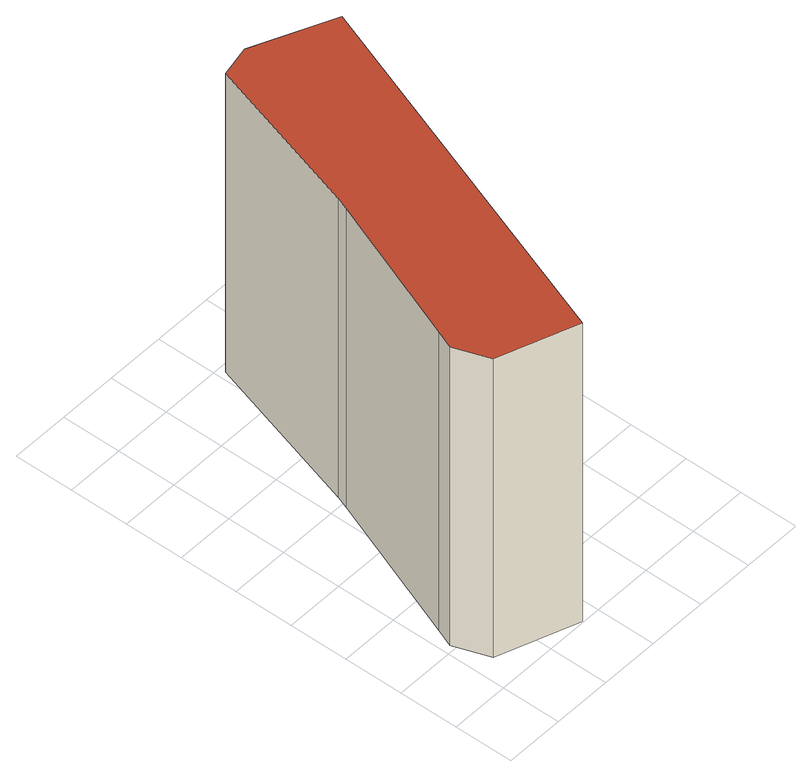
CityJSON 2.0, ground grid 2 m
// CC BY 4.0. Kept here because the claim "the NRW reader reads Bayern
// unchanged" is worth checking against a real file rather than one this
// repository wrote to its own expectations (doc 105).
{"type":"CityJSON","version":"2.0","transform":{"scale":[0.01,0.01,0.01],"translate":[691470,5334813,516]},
"CityObjects":{
"building1":{"type":"Building","attributes":{"Gemeindeschluessel":"09162000","HoeheDach":"528.425","HoeheGrund":"516.710","Methode":"2000","NiedrigsteTraufeDesGebaeudes":"528.425","Geometrietyp2DReferenz":"3000","function":"31001_9998","roofType":"1000","measuredHeight":11.71,"storeysAboveGround":3},"geometry":[{"type":"Solid","lod":"2","boundaries":[[[[0,1,2,3]],[[4,5,6,7]],[[8,9,10,11]],[[1,0,5,4,9,8,12,13,14]],[[14,13,15,16]],[[13,12,17,15]],[[1,14,16,2]],[[9,4,7,10]],[[5,0,3,6]],[[17,11,10,7,6,3,2,16,15]],[[12,8,11,17]]]],"semantics":{"surfaces":[{"type":"WallSurface"},{"type":"RoofSurface","Dachneigung":"90.000","Dachorientierung":"-1.000","Flaeche":"49.348","Z_MAX":"11.715","Z_MAX_ASL":"528.425","Z_MIN":"11.715","Z_MIN_ASL":"528.425"},{"type":"GroundSurface"}],"values":[[0,0,0,1,0,0,0,0,0,2,0]]}}]}
},
"vertices":[
[801,1281,1242],[338,5,1242],[338,5,71],[801,1281,71],[424,1379,1242],[529,1401,1242],[529,1401,71],[424,1379,71],[246,787,1242],[260,826,1242],[260,826,71],[246,787,71],[53,281,1242],[29,220,1242],[72,99,1242],[29,220,71],[72,99,71],[53,281,71]
]}
